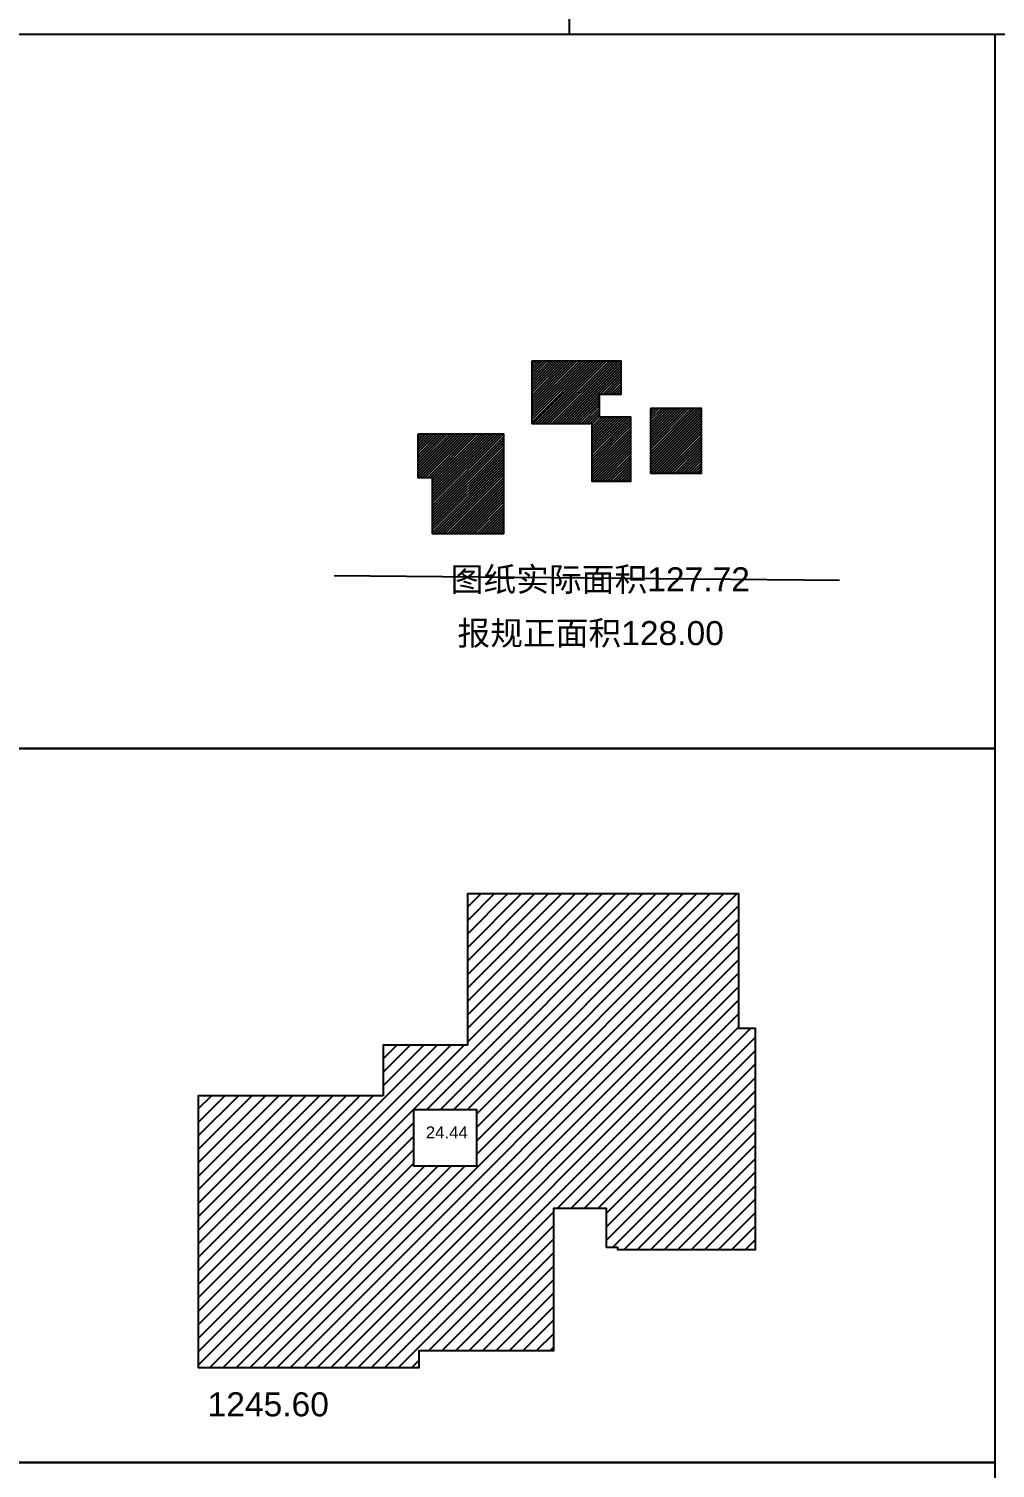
# Model space of a CAD drawing. Extents: x -292644 to 263613, y -713695 to 491457.
# Drawn here: x -99013 to -18550, y 164811 to 284576 of the extents above; entities that cross this region are included whole.
import ezdxf

# ---------------------------------------------------------------- set-up
doc = ezdxf.new("R2010")
doc.units = 0
doc.header["$LTSCALE"] = 1000
doc.header["$MEASUREMENT"] = 0
doc.linetypes.add('X-104 8#10#平面_t3$0$109-34 轴网$0$L1$0$$AUDIT_BAD_LTYPE1', pattern=[0])
doc.layers.get('0').update_dxf_attribs({"linetype": 'CONTINUOUS'})
doc.layers.get('Defpoints').update_dxf_attribs({"linetype": 'CONTINUOUS'})
doc.layers.add('X-104 8#10#平面_t3$0$04-不打印_辅助线', color=165, linetype='CONTINUOUS', plot=False)
for name, color, linetype in [('X-104 8#10#平面_t3$0$A-SUR_保温', 222, 'CONTINUOUS'), ('X-104 8#10#平面_t3$0$A-TECH_结构', 21, 'CONTINUOUS'), ('X-104 8#10#平面_t3$0$EH_石材', 116, 'CONTINUOUS')]:
    doc.layers.add(name, color=color, linetype=linetype)
doc.styles.add('X-104 8#10#平面_t3$0$Arial', font='arial.ttf', dxfattribs={"width": 0.75, "height": 2.5})

# ---------------------------------------------------------------- blocks, each defined once
blk = doc.blocks.new('图框-A1')
for points, const_width in [([(0, 0), (841, 0), (841, 594), (0, 594)], 0.05), ([(766, 584), (25, 584), (25, 10), (766, 10)], 0.5)]:
    blk.add_lwpolyline(points, close=True, dxfattribs=dict(const_width=const_width))
at = {"const_width": 0.05}
for points in [[(420.5, 594), (420.5, 592)], [(0, 297), (2, 297)], [(841, 297), (839, 297)], [(420.5, 0), (420.5, 2)]]:
    blk.add_lwpolyline(points, dxfattribs=at)
blk = doc.blocks.new('X-104 8#10#平面_t3')
at = {"layer": 'X-104 8#10#平面_t3$0$04-不打印_辅助线'}
h = blk.add_hatch(dxfattribs=at)
h.set_pattern_fill('ANSI31', color=256, scale=500)
h.set_pattern_definition([(45, (84100, 3e-11), (-561.266, 561.266), [])])
h.paths.add_polyline_path([(-38500, 201400), (-39900, 201400), (-39900, 212600), (-62500, 212600), (-62500, 200000), (-69500, 200000), (-69500, 195800), (-84900, 195800), (-84900, 173200), (-66500, 173200), (-66500, 174600), (-55300, 174600), (-55300, 181900), (-55300, 186450), (-50950, 186450), (-50950, 183200), (-50000, 183200), (-50000, 183000), (-38500, 183000)])
h.paths.add_polyline_path([(-66950, 189950), (-66950, 194650), (-61750, 194650), (-61750, 189950)], flags=16)
at = {"layer": 'X-104 8#10#平面_t3$0$EH_石材', "linetype": 'X-104 8#10#平面_t3$0$109-34 轴网$0$L1$0$$AUDIT_BAD_LTYPE1'}
h = blk.add_hatch(dxfattribs=at)
h.set_pattern_fill('ANSI31', color=18, scale=100)
h.set_pattern_definition([(45, (4e-11, -45525.5), (-112.2532, 112.2532), [])])
h.paths.add_polyline_path([(-47261, 252996), (-47261, 247596), (-43011, 247596), (-43011, 252996)])
h.paths.add_polyline_path([(-57111, 256946), (-51511, 256946), (-49711, 256946), (-49711, 254146), (-51511, 254146), (-51511, 252296), (-48911, 252296), (-48911, 246896), (-52111, 246896), (-52111, 251696), (-57111, 251696)])
h.paths.add_polyline_path([(-66621, 250838), (-66621, 247238), (-65421, 247238), (-65421, 242588), (-59471, 242588), (-59471, 250838)])
at = {"layer": 'Defpoints', "color": 1}
blk.add_lwpolyline([(-53989, 387679), (82585, 387679), (82585, 284100), (-53989, 284100)], close=True, dxfattribs=at)
at = {"layer": 'X-104 8#10#平面_t3$0$04-不打印_辅助线', "color": 4}
blk.add_line((-73586, 239095), (-31502, 238696), dxfattribs=at)
at = {"layer": 'X-104 8#10#平面_t3$0$04-不打印_辅助线'}
for points in [[(-102650, 224700), (-18550, 224700), (-18550, 284100), (-102650, 284100)], [(-102650, 165300), (-18550, 165300), (-18550, 224700), (-102650, 224700)], [(-102650, 105900), (-18550, 105900), (-18550, 165300), (-102650, 165300)]]:
    blk.add_lwpolyline(points, close=True, dxfattribs=at)
at = {"layer": 'X-104 8#10#平面_t3$0$04-不打印_辅助线', "color": 1}
for points in [[(-69500, 195800), (-84900, 195800), (-84900, 173200), (-66500, 173200), (-66500, 174600), (-55300, 174600), (-55300, 181900), (-55300, 181900), (-55300, 186450), (-50950, 186450), (-50950, 183200), (-50000, 183200), (-50000, 183000), (-38500, 183000), (-38500, 201400), (-39900, 201400), (-39900, 212600), (-62500, 212600), (-62500, 200000), (-69500, 200000)], [(-66950, 194650), (-61750, 194650), (-61750, 189950), (-66950, 189950)]]:
    blk.add_lwpolyline(points, close=True, dxfattribs=at)
at = {"layer": 'X-104 8#10#平面_t3$0$04-不打印_辅助线', "color": 5}
blk.add_lwpolyline([(-66950, 194650), (-61750, 194650), (-61750, 189950), (-66950, 189950)], close=True, dxfattribs=at)
at = {"layer": 'X-104 8#10#平面_t3$0$04-不打印_辅助线', "linetype": 'X-104 8#10#平面_t3$0$109-34 轴网$0$L1$0$$AUDIT_BAD_LTYPE1'}
blk.add_lwpolyline([(-66950, 194650), (-61750, 194650), (-61750, 189950), (-66950, 189950)], close=True, dxfattribs=at)
at = {"layer": 'X-104 8#10#平面_t3$0$A-SUR_保温', "linetype": 'X-104 8#10#平面_t3$0$109-34 轴网$0$L1$0$$AUDIT_BAD_LTYPE1'}
for points in [[(-57111, 256946), (-51511, 256946), (-51511, 256946), (-49711, 256946), (-49711, 254146), (-51511, 254146), (-51511, 252296), (-48911, 252296), (-48911, 246896), (-52111, 246896), (-52111, 251696), (-57111, 251696), (-57111, 256946)], [(-66621, 250838), (-66621, 247238), (-65421, 247238), (-65421, 242588), (-59471, 242588), (-59471, 250838), (-66621, 250838)]]:
    blk.add_lwpolyline(points, dxfattribs=at)
at = {"layer": 'X-104 8#10#平面_t3$0$A-TECH_结构', "linetype": 'X-104 8#10#平面_t3$0$109-34 轴网$0$L1$0$$AUDIT_BAD_LTYPE1'}
blk.add_lwpolyline([(-66950, 194650), (-61750, 194650), (-61750, 189950), (-66950, 189950)], close=True, dxfattribs=at)
at = {"layer": 'X-104 8#10#平面_t3$0$EH_石材', "color": 2, "linetype": 'X-104 8#10#平面_t3$0$109-34 轴网$0$L1$0$$AUDIT_BAD_LTYPE1'}
blk.add_lwpolyline([(-47261, 252996), (-47261, 247596), (-43011, 247596), (-43011, 252996)], close=True, dxfattribs=at)
at = {"xscale": 100, "yscale": 100, "zscale": 100}
for p in [(-18550, 224700), (-18550, 165300), (-18550, 105900)]:
    blk.add_blockref('图框-A1', p, dxfattribs=at)
at = {"layer": 'X-104 8#10#平面_t3$0$04-不打印_辅助线', "color": 4, "style": 'X-104 8#10#平面_t3$0$Arial'}
blk.add_text('图纸实际面积127.72', height=2000, rotation=0, dxfattribs=at).set_placement((-63888, 237768))
at = {"layer": 'X-104 8#10#平面_t3$0$04-不打印_辅助线', "color": 1, "style": 'X-104 8#10#平面_t3$0$Arial'}
for s, height, p in [('报规正面积128.00', 2000, (-63328, 233295)), ('24.44', 1000, (-65958, 192250))]:
    blk.add_text(s, height=height, rotation=0, dxfattribs=at).set_placement(p)
at = {"layer": 'X-104 8#10#平面_t3$0$04-不打印_辅助线', "color": 2, "style": 'X-104 8#10#平面_t3$0$Arial'}
blk.add_text('1245.60', height=2000, rotation=0, dxfattribs=at).set_placement((-84124, 169126))

msp = doc.modelspace()

# ---------------------------------------------------------------- block references
msp.add_blockref('X-104 8#10#平面_t3', (0, 0))

doc.saveas('drawing.dxf')
